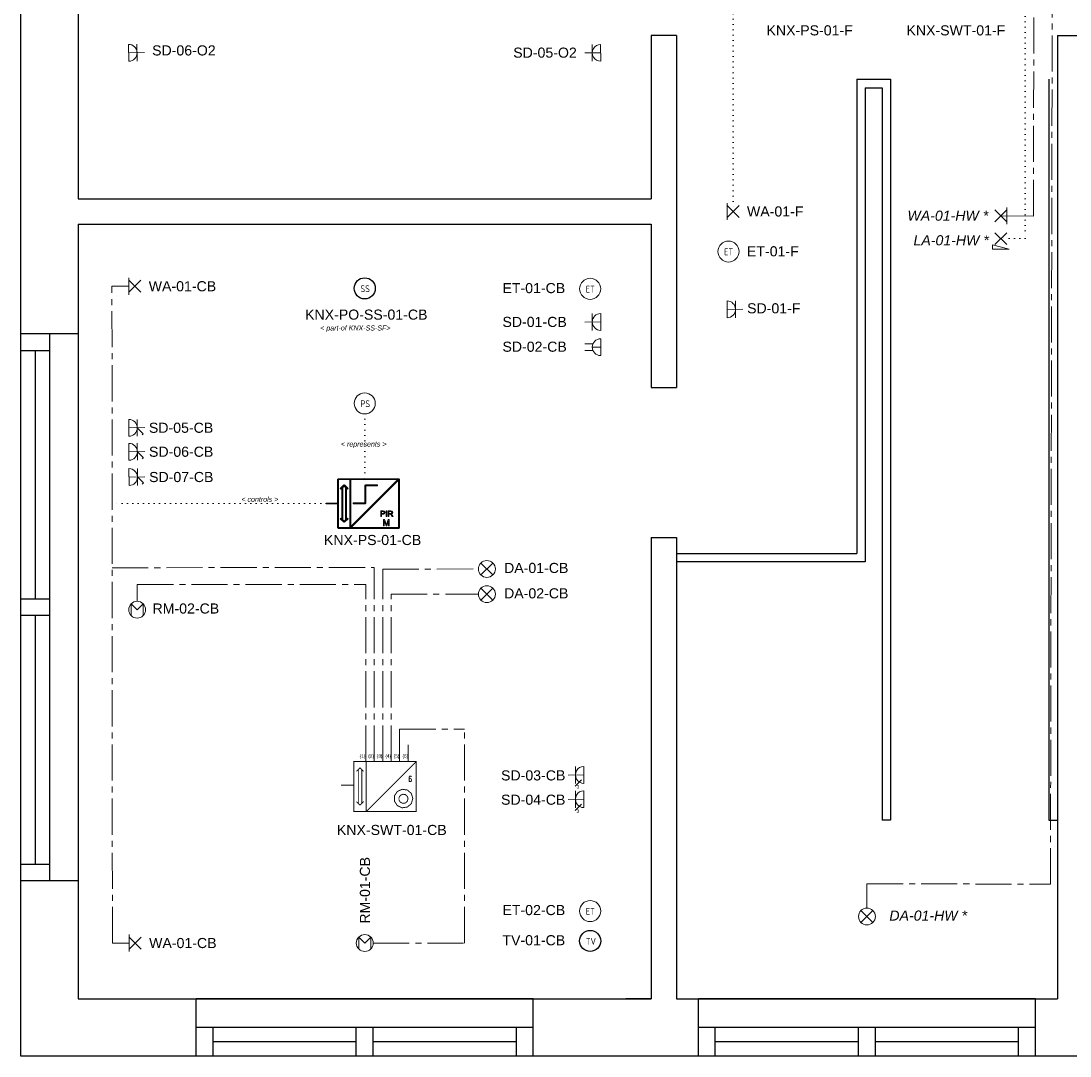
# Model space of a CAD drawing. Header units: millimetres. Extents: x 19292 to 34857, y 6929 to 26369.
# Drawn here: x 19292 to 25517, y 16329 to 22475 of the extents above; entities that cross this region are included whole.
import ezdxf
from ezdxf.enums import TextEntityAlignment as Align

# ---------------------------------------------------------------- set-up
doc = ezdxf.new("R2010")
doc.units = ezdxf.units.MM
doc.header["$LTSCALE"] = 10
doc.linetypes.add('AI-Linetype-20', pattern=[32.166085, 21.44411, -3.573992, 3.573992, -3.573992])
doc.linetypes.add('DOT2', pattern=[3.175, 0, -3.175])
for name, color, linetype in [('00-FP02-Walls', 7, 'Continuous'), ('00-FP02-Windows', 7, 'Continuous'), ('03-OG-CB-Outlets_Schematic', 7, 'Continuous'), ('03-OG-F-Outlets_Schematic', 7, 'Continuous'), ('03-OG-O2-Outlets_Schematic', 7, 'Continuous'), ('04-OG-CB-Media_Schematic', 7, 'Continuous'), ('04-OG-F-Light_Schematic', 7, 'Continuous'), ('05-OG-CB-Light_Schematic', 7, 'Continuous'), ('05-OG-F-Media_Schematic', 7, 'Continuous'), ('06-OF-F-Smart_Schematic', 7, 'Continuous'), ('06-OG-CB-Smart_Schematic', 7, 'Continuous'), ('07-OG-CB-Misc_Schematic', 7, 'Continuous')]:
    doc.layers.add(name, color=color, linetype=linetype)
doc.styles.add('ISO Proportional', font='isocp.shx')
doc.styles.add('SN0', font='ROMANS', dxfattribs={"width": 0.002083})
doc.styles.get("Standard").update_dxf_attribs({"font": 'Arial.ttf'})

msp = doc.modelspace()

# ---------------------------------------------------------------- linework, layer by layer
at = {"layer": '00-FP02-Walls', "color": 7}
for p, q in [((23182.2, 22389), (23032.2, 22389)), ((23032.2, 22389), (23032.2, 21419)), ((23182.2, 22389), (23182.2, 20299)), ((25442.2, 22389), (25592.2, 22389)), ((25442.2, 22389), (25442.2, 16669)), ((24252.2, 22129), (24252.2, 19314)), ((24252.2, 22129), (24452.2, 22129)), ((24452.2, 22129), (24452.2, 17729)), ((25392.2, 22129), (25392.2, 17729)), ((24302.2, 22079), (24302.2, 19264)), ((24302.2, 22079), (24402.2, 22079)), ((24402.2, 22079), (24402.2, 17729)), ((19632.2, 21419), (23032.2, 21419)), ((19632.2, 21269), (23032.2, 21269)), ((23032.2, 21269), (23032.2, 20299)), ((23032.2, 20299), (23182.2, 20299)), ((23032.2, 19409), (23182.2, 19409)), ((23032.2, 19409), (23032.2, 16669)), ((23182.2, 19409), (23182.2, 16669)), ((23182.2, 19314), (24252.2, 19314)), ((24302.2, 19264), (23182.2, 19264)), ((24452.2, 17729), (24402.2, 17729)), ((25392.2, 17729), (25442.2, 17729)), ((23032.2, 16669), (22882.2, 16669))]:
    msp.add_line(p, q, dxfattribs=at)
msp.add_lwpolyline([(22332.2, 26369), (23032.2, 26369), (27732.2, 26369), (29332.2, 26369), (29332.2, 25329), (29332.2, 22704), (29332.2, 19569), (29332.2, 18699), (29332.2, 16329), (27992.2, 16329), (20632.2, 16329), (19292.2, 16329), (19292.2, 26369), (20332.2, 26369)], close=True, dxfattribs=at)
for points in [[(23032.2, 26029), (22332.2, 26029), (20332.2, 26029), (19632.2, 26029), (19632.2, 21419)], [(19632.2, 21269), (19632.2, 16669), (20632.2, 16669), (23032.2, 16669)], [(23182.2, 16669), (25442.2, 16669)]]:
    msp.add_lwpolyline(points, dxfattribs=at)
at = {"layer": '00-FP02-Windows', "color": 7}
for p, q in [((19462.2, 20619), (19462.2, 17369)), ((19292.2, 20519), (19462.2, 20519)), ((19377.2, 20519), (19377.2, 19044)), ((19292.2, 19044), (19462.2, 19044)), ((19462.2, 18944), (19292.2, 18944)), ((19377.2, 18944), (19377.2, 17469)), ((19292.2, 17469), (19462.2, 17469))]:
    msp.add_line(p, q, dxfattribs=at)
at = {"layer": '00-FP02-Windows'}
for p, q in [((20332.2, 16329), (20332.2, 16669)), ((22332.2, 16669), (20332.2, 16669)), ((22332.2, 16329), (22332.2, 16669)), ((23312.2, 16329), (23312.2, 16669)), ((25312.2, 16669), (23312.2, 16669)), ((25312.2, 16329), (25312.2, 16669)), ((22332.2, 16499), (20332.2, 16499)), ((20432.2, 16329), (20432.2, 16499)), ((21282.2, 16329), (21282.2, 16499)), ((21382.2, 16329), (21382.2, 16499)), ((22232.2, 16329), (22232.2, 16499)), ((25312.2, 16499), (23312.2, 16499)), ((23412.2, 16329), (23412.2, 16499)), ((24262.2, 16329), (24262.2, 16499)), ((24362.2, 16329), (24362.2, 16499)), ((25212.2, 16329), (25212.2, 16499)), ((21282.2, 16414), (20432.2, 16414)), ((22232.2, 16414), (21382.2, 16414)), ((24262.2, 16414), (23412.2, 16414)), ((25212.2, 16414), (24362.2, 16414)), ((22332.2, 16329), (20332.2, 16329)), ((25312.2, 16329), (23312.2, 16329))]:
    msp.add_line(p, q, dxfattribs=at)
at = {"layer": '00-FP02-Windows', "color": 7}
msp.add_lwpolyline([(19292.2, 20619), (19632.2, 20619), (19632.2, 17369), (19292.2, 17369)], close=True, dxfattribs=at)
at = {"layer": '03-OG-CB-Outlets_Schematic', "color": 7, "lineweight": 15}
for p, q in [((22682.2, 20638), (22682.2, 20738)), ((22732.2, 20638), (22732.2, 20738)), ((22732.2, 20688), (22638.3, 20687.5)), ((22686.2, 20557.5), (22637.8, 20557.5)), ((22732.2, 20488), (22732.2, 20588)), ((22686.5, 20517.9), (22637.8, 20517.9)), ((22682.2, 20538), (22732.2, 20538)), ((19932, 20109.4), (19932.6, 20009.4)), ((19982, 20109.7), (19982.6, 20009.7)), ((19932.3, 20059.4), (20026.2, 20060.5)), ((19932.6, 19967.2), (19933.2, 19867.2)), ((19982.6, 19967.5), (19983.2, 19867.5)), ((19932.9, 19917.2), (20026.8, 19918.2)), ((19933.2, 19817), (19933.7, 19717)), ((19983.2, 19817.3), (19983.7, 19717.3)), ((19933.4, 19767), (20027.4, 19768)), ((22632.4, 17998.3), (22538.5, 17997.3)), ((22582.7, 17948), (22582.2, 18048)), ((22632.7, 17948.3), (22632.2, 18048.3)), ((22582.7, 17803.7), (22582.2, 17903.7)), ((22632.7, 17804), (22632.2, 17904)), ((22632.4, 17854), (22538.5, 17852.9))]:
    msp.add_line(p, q, dxfattribs=at)
at = {"layer": '03-OG-CB-Outlets_Schematic', "color": 7}
for p, q in [((19982.3, 20060), (20017.7, 20024.6)), ((20017.7, 20024.6), (20010.6, 20017.5)), ((19982.9, 19917.7), (20018.2, 19882.4)), ((20018.2, 19882.4), (20011.2, 19875.3)), ((19983.4, 19767.6), (20018.8, 19732.2)), ((20018.8, 19732.2), (20011.7, 19725.1)), ((22617.5, 17968.5), (22580.1, 17931.5)), ((22617.5, 17824.2), (22580.1, 17787.2))]:
    msp.add_line(p, q, dxfattribs=at)
at = {"layer": '03-OG-CB-Outlets_Schematic', "color": 7, "lineweight": 15}
for centre, start, end in [((22732.2, 20688), 90, 270), ((22732.2, 20538), 90, 270), ((19932.3, 20059.4), 270.31776, 90.31776), ((19932.9, 19917.2), 270.31776, 90.31776), ((19933.4, 19767), 270.31776, 90.31776), ((22632.4, 17998.3), 90.31776, 270.31776), ((22632.4, 17854), 90.31776, 270.31776)]:
    msp.add_arc(centre, 50, start, end, dxfattribs=at)
at = {"layer": '03-OG-F-Outlets_Schematic', "color": 7, "lineweight": 15}
for p, q in [((23482, 20812.9), (23482.5, 20712.9)), ((23532, 20813.2), (23532.5, 20713.2)), ((23482.2, 20762.9), (23576.2, 20763.9))]:
    msp.add_line(p, q, dxfattribs=at)
msp.add_arc((23482.2, 20762.9), 50, 270.31776, 90.31776, dxfattribs=at)
at = {"layer": '03-OG-O2-Outlets_Schematic', "color": 7, "lineweight": 15}
for p, q in [((19930.6, 22336.2), (19932.2, 22236.2)), ((19931.4, 22286.2), (20025.3, 22288.3)), ((19980.6, 22337), (19982.2, 22237.1)), ((22732.2, 22286.2), (22638.3, 22285.2)), ((22682.5, 22235.9), (22682, 22335.9)), ((22732.5, 22236.2), (22732, 22336.2))]:
    msp.add_line(p, q, dxfattribs=at)
for centre, start, end in [((19931.4, 22286.2), 270.95327, 90.95327), ((22732.2, 22286.2), 90.31776, 270.31776)]:
    msp.add_arc(centre, 50, start, end, dxfattribs=at)
at = {"layer": '04-OG-CB-Media_Schematic', "color": 7, "lineweight": 20}
for centre in [(22669.7, 20884.6), (22669.7, 17189.9)]:
    msp.add_circle(centre, 62.5, dxfattribs=at)
at = {"layer": '04-OG-CB-Media_Schematic', "color": 7}
msp.add_circle((22669.7, 17012.5), 62.5, dxfattribs=at)
at = {"layer": '04-OG-F-Light_Schematic', "color": 7, "lineweight": 20}
for p, q in [((23482.2, 21394), (23482.2, 21294)), ((23482.2, 21379.4), (23553, 21308.7)), ((23553, 21379.4), (23482.2, 21308.7)), ((25142.2, 21282.6), (25071.5, 21353.3)), ((25071.5, 21282.6), (25142.2, 21353.3)), ((25142.2, 21268), (25142.2, 21368)), ((25071.5, 21147.3), (25142.2, 21218)), ((25071.5, 21218), (25142.2, 21147.3)), ((25056.9, 21146.3), (25155.9, 21120.3)), ((24276.9, 17122.5), (24347.6, 17193.2)), ((24276.9, 17193.2), (24347.6, 17122.5))]:
    msp.add_line(p, q, dxfattribs=at)
msp.add_lwpolyline([(25155.9, 21120.3), (25056.9, 21120.3), (25056.9, 21146.3)], dxfattribs=at)
msp.add_circle((24312.2, 17157.9), 50, dxfattribs=at)
at = {"layer": '05-OG-CB-Light_Schematic', "color": 7, "lineweight": 20}
for p, q in [((19932.2, 20950), (19932.2, 20850)), ((19932.2, 20935.4), (20003, 20864.6)), ((20003, 20935.4), (19932.2, 20864.6)), ((22021.8, 19185.9), (22092.5, 19256.6)), ((22021.8, 19256.6), (22092.5, 19185.9)), ((22021.8, 19035.9), (22092.5, 19106.6)), ((22021.8, 19106.6), (22092.5, 19035.9)), ((19934.6, 17050), (19934.6, 16950)), ((19934.6, 17035.4), (20005.3, 16964.6)), ((20005.3, 17035.4), (19934.6, 16964.6))]:
    msp.add_line(p, q, dxfattribs=at)
for centre in [(22057.1, 19221.2), (22057.1, 19071.2)]:
    msp.add_circle(centre, 50, dxfattribs=at)
at = {"layer": '05-OG-F-Media_Schematic', "color": 7, "lineweight": 20}
msp.add_circle((23490.5, 21106.2), 62.5, dxfattribs=at)
at = {"layer": '06-OF-F-Smart_Schematic', "color": 3, "linetype": 'AI-Linetype-20', "lineweight": 15}
for p, q in [((25300, 21316.5), (25303.4, 23041.3)), ((25401.3, 17349.7), (25412.3, 23091)), ((25106.9, 21318), (25300, 21316.5)), ((24312.2, 17207.9), (24312.5, 17351.8)), ((24312.2, 17351.8), (25401.5, 17349.7))]:
    msp.add_line(p, q, dxfattribs=at)
at = {"layer": '06-OF-F-Smart_Schematic', "color": 7, "linetype": 'DOT2', "lineweight": 15}
for points in [[(25251.8, 23171.1), (25251.8, 21182.6)], [(23517.6, 22582.3), (23517.6, 21344)], [(25251.8, 21182.6), (25106.9, 21182.6)]]:
    msp.add_lwpolyline(points, dxfattribs=at)
at = {"layer": '06-OG-CB-Smart_Schematic', "color": 3, "linetype": 'AI-Linetype-20', "lineweight": 15}
for p, q in [((19832.2, 20900), (19932.2, 20900)), ((19834.6, 17000), (19832.2, 20900)), ((19833.3, 19228.7), (21388.4, 19229.6)), ((21389, 18077.3), (21388.4, 19229.6)), ((21439, 19220.7), (22007.1, 19221.2)), ((21439, 18077.3), (21439, 19220.7)), ((21743.7, 19220.5), (21743.8, 19220.5)), ((19982.1, 19029.3), (19982.1, 19129.3)), ((19982.1, 19129.3), (21338.4, 19129.3)), ((21339, 18077.3), (21338.4, 19129.3)), ((21488.7, 19070.9), (22007.1, 19071.2)), ((21489, 18077.3), (21488.7, 19070.9)), ((21743.7, 19070.5), (21743.9, 19070.5)), ((21539, 18077.3), (21539, 18270)), ((21539, 18270), (21924.5, 18270)), ((21924.5, 17000), (21924.5, 18270)), ((21589, 18077.3), (21589, 18177.3)), ((19834.6, 17000), (19934.6, 17000)), ((21382.2, 17000), (21924.5, 17000))]:
    msp.add_line(p, q, dxfattribs=at)
at = {"layer": '06-OG-CB-Smart_Schematic', "color": 7, "linetype": 'DOT2', "lineweight": 15}
for points in [[(21332.2, 20141.9), (21332.2, 19757.1)], [(21102.5, 19609.8), (19833, 19609)]]:
    msp.add_lwpolyline(points, dxfattribs=at)
at = {"layer": '06-OG-CB-Smart_Schematic', "color": 7, "linetype": 'Continuous', "lineweight": 15, "const_width": 5.48}
for points in [[(21267.4, 18077.3), (21341, 18077.3), (21341, 17781.3), (21267.4, 17781.3), (21267.4, 18077.3)], [(21341, 18077.3), (21637, 18077.3), (21637, 17781.3), (21341, 17781.3), (21341, 18077.3)], [(21637, 18077.3), (21341.8, 17781.3)], [(21304.2, 18040.5), (21283.1, 18019.4), (21304.2, 18040.5), (21325.4, 18019.4), (21304.2, 18040.5)], [(21294, 18030.3), (21294, 17829.1)], [(21314.4, 18030.3), (21314.4, 17829.1)], [(21191.5, 17937.9), (21266.6, 17937.9)], [(21617.4, 17858), (21608.6, 17888.1), (21585, 17908.6), (21554, 17913.1), (21525.5, 17900.1), (21508.5, 17873.8), (21508.5, 17842.5), (21525.4, 17816.1), (21553.9, 17803), (21584.9, 17807.5), (21608.6, 17828), (21617.4, 17858), (21617.4, 17858)], [(21589.2, 17856.5), (21584.9, 17871.3), (21573.2, 17881.4), (21558, 17883.6), (21543.9, 17877.2), (21535.5, 17864.2), (21535.5, 17848.8), (21543.9, 17835.8), (21557.9, 17829.4), (21573.2, 17831.6), (21584.9, 17841.7), (21589.2, 17856.5), (21589.2, 17856.5)], [(21304.2, 17818.1), (21283.1, 17840.1)], [(21325.4, 17840.1), (21304.2, 17818.1)]]:
    msp.add_lwpolyline(points, dxfattribs=at)
at = {"layer": '06-OG-CB-Smart_Schematic', "color": 7}
msp.add_circle((21332.2, 20887.5), 62.5, dxfattribs=at)
at = {"layer": '06-OG-CB-Smart_Schematic', "color": 7, "lineweight": 15}
msp.add_circle((21332.2, 20204.4), 62.5, dxfattribs=at)
at = {"layer": '06-OG-CB-Smart_Schematic', "color": 7, "linetype": 'Continuous', "lineweight": 15}
for points, knots in [([(21176.4, 19465.1), (21176.4, 19465.1), (21171, 19465.1), (21171, 19465.1), (21171, 19465.1), (21171, 19465.1), (21171, 19754.4), (21171, 19754.4), (21171, 19754.4), (21171, 19754.4), (21176.4, 19754.4), (21176.4, 19754.4), (21176.4, 19754.4), (21176.4, 19754.4), (21176.4, 19465.1), (21176.4, 19465.1)], [0, 0, 0, 0, 0.2, 0.2, 0.2, 0.2, 0.4, 0.4, 0.4, 0.4, 0.6, 0.6, 0.6, 0.6, 1, 1, 1, 1]), ([(21173.7, 19751.7), (21173.7, 19751.7), (21173.7, 19757.1), (21173.7, 19757.1), (21173.7, 19757.1), (21173.7, 19757.1), (21246.4, 19757.1), (21246.4, 19757.1), (21246.4, 19757.1), (21246.4, 19757.1), (21246.4, 19751.7), (21246.4, 19751.7), (21246.4, 19751.7), (21246.4, 19751.7), (21173.7, 19751.7), (21173.7, 19751.7)], [0, 0, 0, 0, 0.2, 0.2, 0.2, 0.2, 0.4, 0.4, 0.4, 0.4, 0.6, 0.6, 0.6, 0.6, 1, 1, 1, 1]), ([(21249.1, 19465.1), (21249.1, 19465.1), (21243.7, 19465.1), (21243.7, 19465.1), (21243.7, 19465.1), (21243.7, 19465.1), (21243.7, 19754.4), (21243.7, 19754.4), (21243.7, 19754.4), (21243.7, 19754.4), (21249.1, 19754.4), (21249.1, 19754.4), (21249.1, 19754.4), (21249.1, 19754.4), (21249.1, 19465.1), (21249.1, 19465.1)], [0, 0, 0, 0, 0.2, 0.2, 0.2, 0.2, 0.4, 0.4, 0.4, 0.4, 0.6, 0.6, 0.6, 0.6, 1, 1, 1, 1]), ([(21243.7, 19754.4), (21243.7, 19754.4), (21249.1, 19754.4), (21249.1, 19754.4), (21249.1, 19754.4), (21249.1, 19754.4), (21249.1, 19465.1), (21249.1, 19465.1), (21249.1, 19465.1), (21249.1, 19465.1), (21243.7, 19465.1), (21243.7, 19465.1), (21243.7, 19465.1), (21243.7, 19465.1), (21243.7, 19754.4), (21243.7, 19754.4)], [0, 0, 0, 0, 0.2, 0.2, 0.2, 0.2, 0.4, 0.4, 0.4, 0.4, 0.6, 0.6, 0.6, 0.6, 1, 1, 1, 1]), ([(21533, 19755.6), (21533, 19755.6), (21536.8, 19751.8), (21536.8, 19751.8), (21536.8, 19751.8), (21536.8, 19751.8), (21249.8, 19465.5), (21249.8, 19465.5), (21249.8, 19465.5), (21249.8, 19465.5), (21246, 19469.3), (21246, 19469.3), (21246, 19469.3), (21246, 19469.3), (21533, 19755.6), (21533, 19755.6)], [0, 0, 0, 0, 0.2, 0.2, 0.2, 0.2, 0.4, 0.4, 0.4, 0.4, 0.6, 0.6, 0.6, 0.6, 1, 1, 1, 1]), ([(21246.4, 19751.7), (21246.4, 19751.7), (21246.4, 19757.1), (21246.4, 19757.1), (21246.4, 19757.1), (21246.4, 19757.1), (21535.7, 19757.1), (21535.7, 19757.1), (21535.7, 19757.1), (21535.7, 19757.1), (21535.7, 19751.7), (21535.7, 19751.7), (21535.7, 19751.7), (21535.7, 19751.7), (21246.4, 19751.7), (21246.4, 19751.7)], [0, 0, 0, 0, 0.2, 0.2, 0.2, 0.2, 0.4, 0.4, 0.4, 0.4, 0.6, 0.6, 0.6, 0.6, 1, 1, 1, 1]), ([(21533, 19754.4), (21533, 19754.4), (21538.3, 19754.4), (21538.3, 19754.4), (21538.3, 19754.4), (21538.3, 19754.4), (21538.3, 19465.1), (21538.3, 19465.1), (21538.3, 19465.1), (21538.3, 19465.1), (21533, 19465.1), (21533, 19465.1), (21533, 19465.1), (21533, 19465.1), (21533, 19754.4), (21533, 19754.4)], [0, 0, 0, 0, 0.2, 0.2, 0.2, 0.2, 0.4, 0.4, 0.4, 0.4, 0.6, 0.6, 0.6, 0.6, 1, 1, 1, 1]), ([(21190.9, 19695.2), (21190.9, 19695.2), (21187.1, 19698.9), (21187.1, 19698.9), (21187.1, 19698.9), (21187.1, 19698.9), (21207.7, 19720.3), (21207.7, 19720.3), (21207.7, 19720.3), (21207.7, 19720.3), (21211.6, 19716.6), (21211.6, 19716.6), (21211.6, 19716.6), (21211.6, 19716.6), (21190.9, 19695.2), (21190.9, 19695.2)], [0, 0, 0, 0, 0.2, 0.2, 0.2, 0.2, 0.4, 0.4, 0.4, 0.4, 0.6, 0.6, 0.6, 0.6, 1, 1, 1, 1]), ([(21207.8, 19719.6), (21207.8, 19719.6), (21211.6, 19715.8), (21211.6, 19715.8), (21211.6, 19715.8), (21211.6, 19715.8), (21190.9, 19695.1), (21190.9, 19695.1), (21190.9, 19695.1), (21190.9, 19695.1), (21187.1, 19698.9), (21187.1, 19698.9), (21187.1, 19698.9), (21187.1, 19698.9), (21207.8, 19719.6), (21207.8, 19719.6)], [0, 0, 0, 0, 0.2, 0.2, 0.2, 0.2, 0.4, 0.4, 0.4, 0.4, 0.6, 0.6, 0.6, 0.6, 1, 1, 1, 1]), ([(21197, 19707.7), (21197, 19707.7), (21202.4, 19707.7), (21202.4, 19707.7), (21202.4, 19707.7), (21202.4, 19707.7), (21202.4, 19511.1), (21202.4, 19511.1), (21202.4, 19511.1), (21202.4, 19511.1), (21197, 19511.1), (21197, 19511.1), (21197, 19511.1), (21197, 19511.1), (21197, 19707.7), (21197, 19707.7)], [0, 0, 0, 0, 0.2, 0.2, 0.2, 0.2, 0.4, 0.4, 0.4, 0.4, 0.6, 0.6, 0.6, 0.6, 1, 1, 1, 1]), ([(21207.8, 19716.6), (21207.8, 19716.6), (21211.6, 19720.4), (21211.6, 19720.4), (21211.6, 19720.4), (21211.6, 19720.4), (21233, 19698.9), (21233, 19698.9), (21233, 19698.9), (21233, 19698.9), (21229.2, 19695.1), (21229.2, 19695.1), (21229.2, 19695.1), (21229.2, 19695.1), (21207.8, 19716.6), (21207.8, 19716.6)], [0, 0, 0, 0, 0.2, 0.2, 0.2, 0.2, 0.4, 0.4, 0.4, 0.4, 0.6, 0.6, 0.6, 0.6, 1, 1, 1, 1]), ([(21232.9, 19699), (21232.9, 19699), (21229.2, 19695.1), (21229.2, 19695.1), (21229.2, 19695.1), (21229.2, 19695.1), (21207.8, 19715.8), (21207.8, 19715.8), (21207.8, 19715.8), (21207.8, 19715.8), (21211.5, 19719.6), (21211.5, 19719.6), (21211.5, 19719.6), (21211.5, 19719.6), (21232.9, 19699), (21232.9, 19699)], [0, 0, 0, 0, 0.2, 0.2, 0.2, 0.2, 0.4, 0.4, 0.4, 0.4, 0.6, 0.6, 0.6, 0.6, 1, 1, 1, 1]), ([(21217.7, 19707.7), (21217.7, 19707.7), (21223, 19707.7), (21223, 19707.7), (21223, 19707.7), (21223, 19707.7), (21223, 19511.1), (21223, 19511.1), (21223, 19511.1), (21223, 19511.1), (21217.7, 19511.1), (21217.7, 19511.1), (21217.7, 19511.1), (21217.7, 19511.1), (21217.7, 19707.7), (21217.7, 19707.7)], [0, 0, 0, 0, 0.2, 0.2, 0.2, 0.2, 0.4, 0.4, 0.4, 0.4, 0.6, 0.6, 0.6, 0.6, 1, 1, 1, 1]), ([(21338.6, 19610.6), (21338.6, 19610.6), (21333.2, 19610.6), (21333.2, 19610.6), (21333.2, 19610.6), (21333.2, 19610.6), (21333.2, 19718.5), (21333.2, 19718.5), (21333.2, 19718.5), (21333.2, 19718.5), (21338.6, 19718.5), (21338.6, 19718.5), (21338.6, 19718.5), (21338.6, 19718.5), (21338.6, 19610.6), (21338.6, 19610.6)], [0, 0, 0, 0, 0.2, 0.2, 0.2, 0.2, 0.4, 0.4, 0.4, 0.4, 0.6, 0.6, 0.6, 0.6, 1, 1, 1, 1]), ([(21335.9, 19715.8), (21335.9, 19715.8), (21335.9, 19721.1), (21335.9, 19721.1), (21335.9, 19721.1), (21335.9, 19721.1), (21408.6, 19721.1), (21408.6, 19721.1), (21408.6, 19721.1), (21408.6, 19721.1), (21408.6, 19715.8), (21408.6, 19715.8), (21408.6, 19715.8), (21408.6, 19715.8), (21335.9, 19715.8), (21335.9, 19715.8)], [0, 0, 0, 0, 0.2, 0.2, 0.2, 0.2, 0.4, 0.4, 0.4, 0.4, 0.6, 0.6, 0.6, 0.6, 1, 1, 1, 1]), ([(21102.5, 19607.1), (21102.5, 19607.1), (21102.5, 19612.5), (21102.5, 19612.5), (21102.5, 19612.5), (21102.5, 19612.5), (21174.5, 19612.5), (21174.5, 19612.5), (21174.5, 19612.5), (21174.5, 19612.5), (21174.5, 19607.1), (21174.5, 19607.1), (21174.5, 19607.1), (21174.5, 19607.1), (21102.5, 19607.1), (21102.5, 19607.1)], [0, 0, 0, 0, 0.2, 0.2, 0.2, 0.2, 0.4, 0.4, 0.4, 0.4, 0.6, 0.6, 0.6, 0.6, 1, 1, 1, 1]), ([(21264, 19607.9), (21264, 19607.9), (21264, 19613.2), (21264, 19613.2), (21264, 19613.2), (21264, 19613.2), (21335.9, 19613.2), (21335.9, 19613.2), (21335.9, 19613.2), (21335.9, 19613.2), (21335.9, 19607.9), (21335.9, 19607.9), (21335.9, 19607.9), (21335.9, 19607.9), (21264, 19607.9), (21264, 19607.9)], [0, 0, 0, 0, 0.2, 0.2, 0.2, 0.2, 0.4, 0.4, 0.4, 0.4, 0.6, 0.6, 0.6, 0.6, 1, 1, 1, 1]), ([(21426.8, 19532.1), (21426.8, 19532.1), (21426.8, 19565.6), (21426.8, 19565.6), (21426.8, 19565.6), (21426.8, 19565.6), (21439.5, 19565.6), (21439.5, 19565.6), (21439.5, 19565.6), (21441.7, 19565.6), (21443.4, 19565.5), (21444.6, 19565.3), (21444.6, 19565.3), (21446.2, 19565), (21447.6, 19564.5), (21448.7, 19563.7), (21448.7, 19563.7), (21449.8, 19562.9), (21450.7, 19561.9), (21451.4, 19560.5), (21451.4, 19560.5), (21452.1, 19559.1), (21452.4, 19557.6), (21452.4, 19555.9), (21452.4, 19555.9), (21452.4, 19553.1), (21451.5, 19550.6), (21449.7, 19548.7), (21449.7, 19548.7), (21447.9, 19546.7), (21444.6, 19545.7), (21439.9, 19545.7), (21439.9, 19545.7), (21439.9, 19545.7), (21431.3, 19545.7), (21431.3, 19545.7), (21431.3, 19545.7), (21431.3, 19545.7), (21431.3, 19532.1), (21431.3, 19532.1), (21431.3, 19532.1), (21431.3, 19532.1), (21426.8, 19532.1), (21426.8, 19532.1)], [0, 0, 0, 0, 0.083333, 0.083333, 0.083333, 0.083333, 0.166667, 0.166667, 0.166667, 0.166667, 0.25, 0.25, 0.25, 0.25, 0.333333, 0.333333, 0.333333, 0.333333, 0.416667, 0.416667, 0.416667, 0.416667, 0.5, 0.5, 0.5, 0.5, 0.583333, 0.583333, 0.583333, 0.583333, 0.666667, 0.666667, 0.666667, 0.666667, 0.75, 0.75, 0.75, 0.75, 0.833333, 0.833333, 0.833333, 0.833333, 1, 1, 1, 1]), ([(21431.3, 19549.7), (21431.3, 19549.7), (21439.9, 19549.7), (21439.9, 19549.7), (21439.9, 19549.7), (21442.8, 19549.7), (21444.8, 19550.2), (21446, 19551.3), (21446, 19551.3), (21447.2, 19552.3), (21447.8, 19553.8), (21447.8, 19555.8), (21447.8, 19555.8), (21447.8, 19557.2), (21447.5, 19558.4), (21446.8, 19559.4), (21446.8, 19559.4), (21446.1, 19560.4), (21445.1, 19561), (21444, 19561.3), (21444, 19561.3), (21443.2, 19561.5), (21441.9, 19561.6), (21439.8, 19561.6), (21439.8, 19561.6), (21439.8, 19561.6), (21431.3, 19561.6), (21431.3, 19561.6), (21431.3, 19561.6), (21431.3, 19561.6), (21431.3, 19549.7), (21431.3, 19549.7)], [0, 0, 0, 0, 0.111111, 0.111111, 0.111111, 0.111111, 0.222222, 0.222222, 0.222222, 0.222222, 0.333333, 0.333333, 0.333333, 0.333333, 0.444444, 0.444444, 0.444444, 0.444444, 0.555556, 0.555556, 0.555556, 0.555556, 0.666667, 0.666667, 0.666667, 0.666667, 0.777778, 0.777778, 0.777778, 0.777778, 1, 1, 1, 1]), ([(21458.8, 19532.1), (21458.8, 19532.1), (21458.8, 19565.6), (21458.8, 19565.6), (21458.8, 19565.6), (21458.8, 19565.6), (21463.2, 19565.6), (21463.2, 19565.6), (21463.2, 19565.6), (21463.2, 19565.6), (21463.2, 19532.1), (21463.2, 19532.1), (21463.2, 19532.1), (21463.2, 19532.1), (21458.8, 19532.1), (21458.8, 19532.1)], [0, 0, 0, 0, 0.2, 0.2, 0.2, 0.2, 0.4, 0.4, 0.4, 0.4, 0.6, 0.6, 0.6, 0.6, 1, 1, 1, 1]), ([(21471.1, 19532.1), (21471.1, 19532.1), (21471.1, 19565.6), (21471.1, 19565.6), (21471.1, 19565.6), (21471.1, 19565.6), (21485.9, 19565.6), (21485.9, 19565.6), (21485.9, 19565.6), (21488.9, 19565.6), (21491.2, 19565.3), (21492.8, 19564.7), (21492.8, 19564.7), (21494.3, 19564.1), (21495.5, 19563), (21496.5, 19561.5), (21496.5, 19561.5), (21497.4, 19560), (21497.9, 19558.3), (21497.9, 19556.5), (21497.9, 19556.5), (21497.9, 19554.1), (21497.1, 19552.1), (21495.6, 19550.5), (21495.6, 19550.5), (21494, 19548.8), (21491.6, 19547.8), (21488.4, 19547.3), (21488.4, 19547.3), (21489.6, 19546.8), (21490.5, 19546.2), (21491.1, 19545.7), (21491.1, 19545.7), (21492.4, 19544.5), (21493.6, 19543), (21494.8, 19541.2), (21494.8, 19541.2), (21494.8, 19541.2), (21500.6, 19532.1), (21500.6, 19532.1), (21500.6, 19532.1), (21500.6, 19532.1), (21495, 19532.1), (21495, 19532.1), (21495, 19532.1), (21495, 19532.1), (21490.6, 19539.1), (21490.6, 19539.1), (21490.6, 19539.1), (21489.3, 19541.1), (21488.2, 19542.6), (21487.4, 19543.7), (21487.4, 19543.7), (21486.6, 19544.8), (21485.8, 19545.5), (21485.2, 19545.9), (21485.2, 19545.9), (21484.5, 19546.4), (21483.8, 19546.6), (21483.1, 19546.8), (21483.1, 19546.8), (21482.6, 19546.9), (21481.8, 19547), (21480.7, 19547), (21480.7, 19547), (21480.7, 19547), (21475.5, 19547), (21475.5, 19547), (21475.5, 19547), (21475.5, 19547), (21475.5, 19532.1), (21475.5, 19532.1), (21475.5, 19532.1), (21475.5, 19532.1), (21471.1, 19532.1), (21471.1, 19532.1)], [0, 0, 0, 0, 0.05, 0.05, 0.05, 0.05, 0.1, 0.1, 0.1, 0.1, 0.15, 0.15, 0.15, 0.15, 0.2, 0.2, 0.2, 0.2, 0.25, 0.25, 0.25, 0.25, 0.3, 0.3, 0.3, 0.3, 0.35, 0.35, 0.35, 0.35, 0.4, 0.4, 0.4, 0.4, 0.45, 0.45, 0.45, 0.45, 0.5, 0.5, 0.5, 0.5, 0.55, 0.55, 0.55, 0.55, 0.6, 0.6, 0.6, 0.6, 0.65, 0.65, 0.65, 0.65, 0.7, 0.7, 0.7, 0.7, 0.75, 0.75, 0.75, 0.75, 0.8, 0.8, 0.8, 0.8, 0.85, 0.85, 0.85, 0.85, 0.9, 0.9, 0.9, 0.9, 1, 1, 1, 1]), ([(21475.5, 19550.8), (21475.5, 19550.8), (21485.1, 19550.8), (21485.1, 19550.8), (21485.1, 19550.8), (21487.1, 19550.8), (21488.7, 19551), (21489.8, 19551.4), (21489.8, 19551.4), (21490.9, 19551.9), (21491.8, 19552.5), (21492.4, 19553.5), (21492.4, 19553.5), (21493, 19554.4), (21493.3, 19555.4), (21493.3, 19556.5), (21493.3, 19556.5), (21493.3, 19558), (21492.7, 19559.3), (21491.6, 19560.4), (21491.6, 19560.4), (21490.4, 19561.4), (21488.6, 19561.9), (21486.1, 19561.9), (21486.1, 19561.9), (21486.1, 19561.9), (21475.5, 19561.9), (21475.5, 19561.9), (21475.5, 19561.9), (21475.5, 19561.9), (21475.5, 19550.8), (21475.5, 19550.8)], [0, 0, 0, 0, 0.111111, 0.111111, 0.111111, 0.111111, 0.222222, 0.222222, 0.222222, 0.222222, 0.333333, 0.333333, 0.333333, 0.333333, 0.444444, 0.444444, 0.444444, 0.444444, 0.555556, 0.555556, 0.555556, 0.555556, 0.666667, 0.666667, 0.666667, 0.666667, 0.777778, 0.777778, 0.777778, 0.777778, 1, 1, 1, 1]), ([(21211.6, 19503), (21211.6, 19503), (21207.8, 19499.2), (21207.8, 19499.2), (21207.8, 19499.2), (21207.8, 19499.2), (21187.1, 19519.9), (21187.1, 19519.9), (21187.1, 19519.9), (21187.1, 19519.9), (21190.9, 19523.7), (21190.9, 19523.7), (21190.9, 19523.7), (21190.9, 19523.7), (21211.6, 19503), (21211.6, 19503)], [0, 0, 0, 0, 0.2, 0.2, 0.2, 0.2, 0.4, 0.4, 0.4, 0.4, 0.6, 0.6, 0.6, 0.6, 1, 1, 1, 1]), ([(21229.2, 19523.7), (21229.2, 19523.7), (21232.9, 19519.9), (21232.9, 19519.9), (21232.9, 19519.9), (21232.9, 19519.9), (21211.5, 19499.2), (21211.5, 19499.2), (21211.5, 19499.2), (21211.5, 19499.2), (21207.8, 19503), (21207.8, 19503), (21207.8, 19503), (21207.8, 19503), (21229.2, 19523.7), (21229.2, 19523.7)], [0, 0, 0, 0, 0.2, 0.2, 0.2, 0.2, 0.4, 0.4, 0.4, 0.4, 0.6, 0.6, 0.6, 0.6, 1, 1, 1, 1]), ([(21443.1, 19477.6), (21443.1, 19477.6), (21443.1, 19514.1), (21443.1, 19514.1), (21443.1, 19514.1), (21443.1, 19514.1), (21450.3, 19514.1), (21450.3, 19514.1), (21450.3, 19514.1), (21450.3, 19514.1), (21458.9, 19488.3), (21458.9, 19488.3), (21458.9, 19488.3), (21459.7, 19485.9), (21460.3, 19484.1), (21460.7, 19482.9), (21460.7, 19482.9), (21461.1, 19484.2), (21461.8, 19486.2), (21462.6, 19488.7), (21462.6, 19488.7), (21462.6, 19488.7), (21471.4, 19514.1), (21471.4, 19514.1), (21471.4, 19514.1), (21471.4, 19514.1), (21477.9, 19514.1), (21477.9, 19514.1), (21477.9, 19514.1), (21477.9, 19514.1), (21477.9, 19477.6), (21477.9, 19477.6), (21477.9, 19477.6), (21477.9, 19477.6), (21473.2, 19477.6), (21473.2, 19477.6), (21473.2, 19477.6), (21473.2, 19477.6), (21473.2, 19508.1), (21473.2, 19508.1), (21473.2, 19508.1), (21473.2, 19508.1), (21462.6, 19477.6), (21462.6, 19477.6), (21462.6, 19477.6), (21462.6, 19477.6), (21458.3, 19477.6), (21458.3, 19477.6), (21458.3, 19477.6), (21458.3, 19477.6), (21447.7, 19508.7), (21447.7, 19508.7), (21447.7, 19508.7), (21447.7, 19508.7), (21447.7, 19477.6), (21447.7, 19477.6), (21447.7, 19477.6), (21447.7, 19477.6), (21443.1, 19477.6), (21443.1, 19477.6)], [0, 0, 0, 0, 0.0625, 0.0625, 0.0625, 0.0625, 0.125, 0.125, 0.125, 0.125, 0.1875, 0.1875, 0.1875, 0.1875, 0.25, 0.25, 0.25, 0.25, 0.3125, 0.3125, 0.3125, 0.3125, 0.375, 0.375, 0.375, 0.375, 0.4375, 0.4375, 0.4375, 0.4375, 0.5, 0.5, 0.5, 0.5, 0.5625, 0.5625, 0.5625, 0.5625, 0.625, 0.625, 0.625, 0.625, 0.6875, 0.6875, 0.6875, 0.6875, 0.75, 0.75, 0.75, 0.75, 0.8125, 0.8125, 0.8125, 0.8125, 0.875, 0.875, 0.875, 0.875, 1, 1, 1, 1]), ([(21246.4, 19467.8), (21246.4, 19467.8), (21246.4, 19462.5), (21246.4, 19462.5), (21246.4, 19462.5), (21246.4, 19462.5), (21173.7, 19462.5), (21173.7, 19462.5), (21173.7, 19462.5), (21173.7, 19462.5), (21173.7, 19467.8), (21173.7, 19467.8), (21173.7, 19467.8), (21173.7, 19467.8), (21246.4, 19467.8), (21246.4, 19467.8)], [0, 0, 0, 0, 0.2, 0.2, 0.2, 0.2, 0.4, 0.4, 0.4, 0.4, 0.6, 0.6, 0.6, 0.6, 1, 1, 1, 1]), ([(21535.7, 19467.8), (21535.7, 19467.8), (21535.7, 19462.5), (21535.7, 19462.5), (21535.7, 19462.5), (21535.7, 19462.5), (21246.4, 19462.5), (21246.4, 19462.5), (21246.4, 19462.5), (21246.4, 19462.5), (21246.4, 19467.8), (21246.4, 19467.8), (21246.4, 19467.8), (21246.4, 19467.8), (21535.7, 19467.8), (21535.7, 19467.8)], [0, 0, 0, 0, 0.2, 0.2, 0.2, 0.2, 0.4, 0.4, 0.4, 0.4, 0.6, 0.6, 0.6, 0.6, 1, 1, 1, 1])]:
    msp.add_open_spline(points, degree=3, knots=knots, dxfattribs=at)
at = {"layer": '07-OG-CB-Misc_Schematic', "color": 7, "lineweight": 15}
for p, q in [((19982.1, 18979.3), (19946.7, 19014.6)), ((19946.7, 19014.6), (19946.7, 18943.9)), ((20017.4, 19014.6), (19982.1, 18979.3)), ((20017.4, 19014.6), (20017.4, 18943.9)), ((21332.2, 17000), (21296.9, 17035.4)), ((21296.9, 17035.4), (21296.9, 16964.6)), ((21367.6, 17035.4), (21332.2, 17000)), ((21367.6, 17035.4), (21367.6, 16964.6))]:
    msp.add_line(p, q, dxfattribs=at)
for centre in [(19982.1, 18979.3), (21332.2, 17000)]:
    msp.add_circle(centre, 50, dxfattribs=at)

# ---------------------------------------------------------------- texts
at = {"layer": '03-OG-CB-Outlets_Schematic', "color": 7, "char_height": 60, "attachment_point": 1}
for s, insert in [('SD-01-CB', (22149.2, 20718.3)), ('SD-02-CB', (22149.2, 20571.1)), ('SD-05-CB', (20051.3, 20089.7)), ('SD-06-CB', (20051.8, 19947.4)), ('SD-07-CB', (20052.4, 19797.3)), ('SD-03-CB', (22140.9, 18025.5)), ('SD-04-CB', (22140.9, 17881.2))]:
    msp.add_mtext_dynamic_manual_height_columns(s, width=466, gutter_width=12.5, heights=[0], dxfattribs=dict(at, insert=insert))
at = {"layer": '03-OG-CB-Outlets_Schematic', "color": 7, "lineweight": 15, "char_height": 20, "attachment_point": 1, "rotation": 0.31776}
for insert in [(22589.1, 17937.6), (22589.1, 17793.3)]:
    msp.add_mtext_dynamic_manual_height_columns('3', width=25, gutter_width=12.5, heights=[0], dxfattribs=dict(at, insert=insert))
at = {"layer": '03-OG-O2-Outlets_Schematic', "color": 7, "char_height": 60, "attachment_point": 1}
for s, insert in [('SD-06-O2', (20070.3, 22330.5)), ('SD-05-O2', (22213.2, 22317.2))]:
    msp.add_mtext_dynamic_manual_height_columns(s, width=466, gutter_width=12.5, heights=[0], dxfattribs=dict(at, insert=insert))
at = {"layer": '04-OG-CB-Media_Schematic', "color": 7, "char_height": 60, "attachment_point": 1}
for s, insert in [('ET-01-CB', (22149.2, 20919)), ('ET-02-CB', (22149.2, 17225.8)), ('TV-01-CB', (22149.2, 17046.7))]:
    msp.add_mtext_dynamic_manual_height_columns(s, width=466, gutter_width=12.5, heights=[0], dxfattribs=dict(at, insert=insert))
at = {"layer": '04-OG-CB-Media_Schematic', "color": 7, "lineweight": 20, "char_height": 40, "attachment_point": 1, "style": 'ISO Proportional'}
for insert in [(22643.7, 20902.6), (22643.7, 17207.9)]:
    msp.add_mtext_dynamic_manual_height_columns('ET', width=57, gutter_width=12.5, heights=[0], dxfattribs=dict(at, insert=insert))
at = {"layer": '04-OG-CB-Media_Schematic', "color": 7, "insert": (22643.7, 17030.5), "char_height": 40, "attachment_point": 1, "style": 'ISO Proportional'}
msp.add_mtext_dynamic_manual_height_columns('TV', width=57, gutter_width=12.5, heights=[0], dxfattribs=at)
at = {"layer": '04-OG-F-Light_Schematic', "color": 7, "char_height": 60, "attachment_point": 1}
for s, width, heights, insert in [('WA-01-F', 466, [0], (23600.2, 21374.2)), ('{\\fArial|b0|i1|c0|p34;WA-01-HW *}', 690, [0], (24552.5, 21349)), ('{\\fArial|b0|i1|c0|p34;LA-01-HW *}', 466, [0], (24588.4, 21203.1)), ('SD-01-F', 466, [0], (23601, 20799.1)), ('{\\fArial|b0|i1|c0|p34;DA-01-HW *}', 466, [61.3], (24445.2, 17193.2))]:
    msp.add_mtext_dynamic_manual_height_columns(s, width=width, gutter_width=12.5, heights=heights, dxfattribs=dict(at, insert=insert))
at = {"layer": '05-OG-CB-Light_Schematic', "color": 7, "char_height": 60, "attachment_point": 1}
for s, insert in [('WA-01-CB', (20050.2, 20930.1)), ('DA-01-CB', (22158.9, 19257.3)), ('DA-02-CB', (22158.9, 19106.6)), ('WA-01-CB', (20052.6, 17030.1))]:
    msp.add_mtext_dynamic_manual_height_columns(s, width=466, gutter_width=12.5, heights=[0], dxfattribs=dict(at, insert=insert))
at = {"layer": '05-OG-F-Media_Schematic', "color": 7, "lineweight": 20, "insert": (23464.5, 21124.2), "char_height": 40, "attachment_point": 1, "style": 'ISO Proportional'}
msp.add_mtext_dynamic_manual_height_columns('ET', width=57, gutter_width=12.5, heights=[0], dxfattribs=at)
at = {"layer": '05-OG-F-Media_Schematic', "color": 7, "insert": (23600.2, 21137.6), "char_height": 60, "attachment_point": 1}
msp.add_mtext_dynamic_manual_height_columns('ET-01-F', width=466, gutter_width=12.5, heights=[0], dxfattribs=at)
at = {"layer": '06-OF-F-Smart_Schematic', "color": 7, "lineweight": 15, "char_height": 60, "attachment_point": 1}
for s, width, insert in [('KNX-PS-01-F', 499.381, (23716.1, 22449.6)), ('KNX-SWT-01-F', 597, (24546.5, 22449.6))]:
    msp.add_mtext_dynamic_manual_height_columns(s, width=width, gutter_width=12.5, heights=[0], dxfattribs=dict(at, insert=insert))
at = {"layer": '06-OG-CB-Smart_Schematic', "color": 7, "linetype": 'Continuous', "lineweight": 15, "style": 'SN0', "width": 0.758019}
msp.add_text('6', height=34.5, dxfattribs=at).set_placement((21590.8, 17957.1), (21611.9, 17957.1), align=Align.FIT)
at = {"layer": '06-OG-CB-Smart_Schematic', "color": 7, "insert": (21306.2, 20905.5), "char_height": 40, "attachment_point": 1, "style": 'ISO Proportional'}
msp.add_mtext_dynamic_manual_height_columns('SS', width=57, gutter_width=12.5, heights=[0], dxfattribs=at)
at = {"layer": '06-OG-CB-Smart_Schematic', "color": 7, "lineweight": 15, "attachment_point": 1}
for s, width, heights, insert, char_height in [('KNX-PO-SS-01-CB', 435, [0], (20978.1, 20761.6), 60), ('\\pxi-3,l4,t4;{\\fArial|b0|i1|c0|p34;< part-of KNX-SS-SF>}', 486, [0], (21038.1, 20667.3), 30), ('\\pxi-3,l4,t4;{\\fArial|b0|i1|c0|p34;< represents >}', 329, [0], (21160.7, 19978), 30), ('\\pxi-3,l4,t4;{\\fArial|b0|i1|c0|p34;< controls >}', 278.644, [0], (20570.3, 19650), 30), ('KNX-PS-01-CB', 499.381, [0], (21090.1, 19423.3), 60), ('\\{1\\}', 36, [0], (21301.9, 18120.5), 20), ('\\{2\\}', 36, [0], (21352.9, 18120.5), 20), ('\\{3\\}', 36, [0], (21402.9, 18120.5), 20), ('\\{4\\}', 36, [0], (21453.9, 18120.5), 20), ('\\{5\\}', 36, [0], (21503.9, 18120.5), 20), ('\\{6\\}', 36, [0], (21555.7, 18120.5), 20), ('KNX-SWT-01-CB', 597, [62], (21166.8, 17701.5), 60)]:
    msp.add_mtext_dynamic_manual_height_columns(s, width=width, gutter_width=12.5, heights=heights, dxfattribs=dict(at, insert=insert, char_height=char_height))
at = {"layer": '06-OG-CB-Smart_Schematic', "color": 7, "lineweight": 15, "insert": (21306.2, 20222.4), "char_height": 40, "attachment_point": 1, "style": 'ISO Proportional'}
msp.add_mtext_dynamic_manual_height_columns('PS', width=57, gutter_width=12.5, heights=[0], dxfattribs=at)
at = {"layer": '07-OG-CB-Misc_Schematic', "color": 7, "lineweight": 15, "insert": (20072.8, 19016.4), "char_height": 60, "attachment_point": 1}
msp.add_mtext_dynamic_manual_height_columns('RM-02-CB', width=391, gutter_width=12.5, heights=[0], dxfattribs=at)
at = {"layer": '07-OG-CB-Misc_Schematic', "color": 7, "lineweight": 15, "insert": (21303.1, 17115.2), "char_height": 60, "attachment_point": 1, "rotation": 90}
msp.add_mtext_dynamic_manual_height_columns('RM-01-CB', width=391, gutter_width=12.5, heights=[0], dxfattribs=at)

doc.saveas('drawing.dxf')
